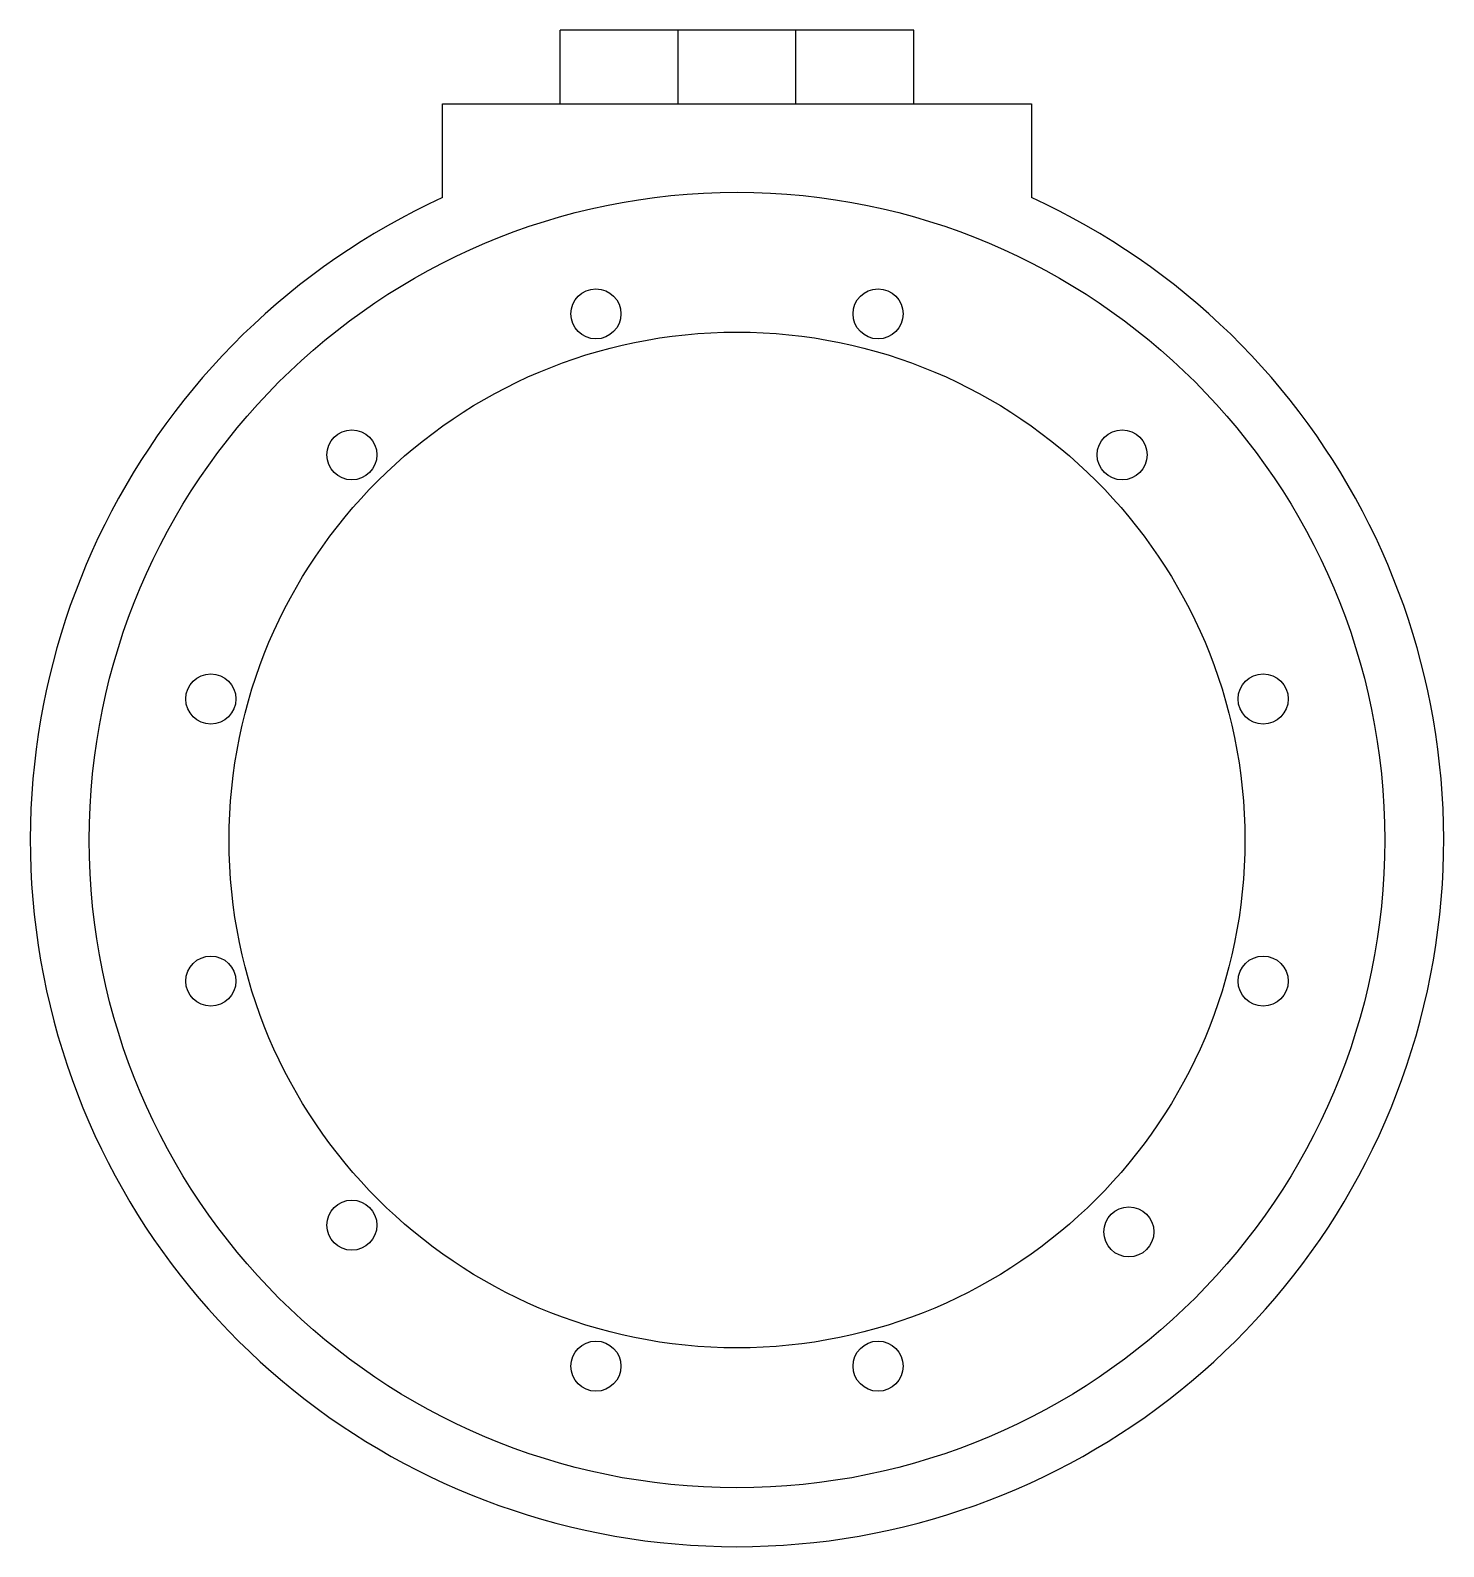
# Model space of a CAD drawing. Header units: millimetres. Extents: x -48 to 48, y -103 to 0.
import ezdxf

# ---------------------------------------------------------------- set-up
doc = ezdxf.new("R2010")
doc.units = ezdxf.units.MM

msp = doc.modelspace()

# ---------------------------------------------------------------- linework, layer by layer
at = {"color": 7, "linetype": 'Continuous', "lineweight": 25}
for p, q in [((12, 0), (-12, 0)), ((-12, -5), (-12, 0)), ((-4, -5), (-4, 0)), ((4, -5), (4, 0)), ((12, -5), (12, 0)), ((-20, -11.37), (-20, -5)), ((-20, -5), (20, -5)), ((20, -5), (20, -11.37))]:
    msp.add_line(p, q, dxfattribs=at)
for centre, radius in [((0, -55), 44), ((-9.58, -19.26), 1.7), ((9.58, -19.26), 1.7), ((0, -55), 34.5), ((-26.16, -28.84), 1.7), ((26.16, -28.84), 1.7), ((-35.74, -45.42), 1.7), ((35.74, -45.42), 1.7), ((-35.74, -64.58), 1.7), ((35.74, -64.58), 1.7), ((-26.16, -81.16), 1.7), ((26.62, -81.62), 1.7), ((-9.58, -90.74), 1.7), ((9.58, -90.74), 1.7)]:
    msp.add_circle(centre, radius, dxfattribs=at)
msp.add_arc((0, -55), 48, 114.6243, 65.3757, dxfattribs=at)

doc.saveas('drawing.dxf')
